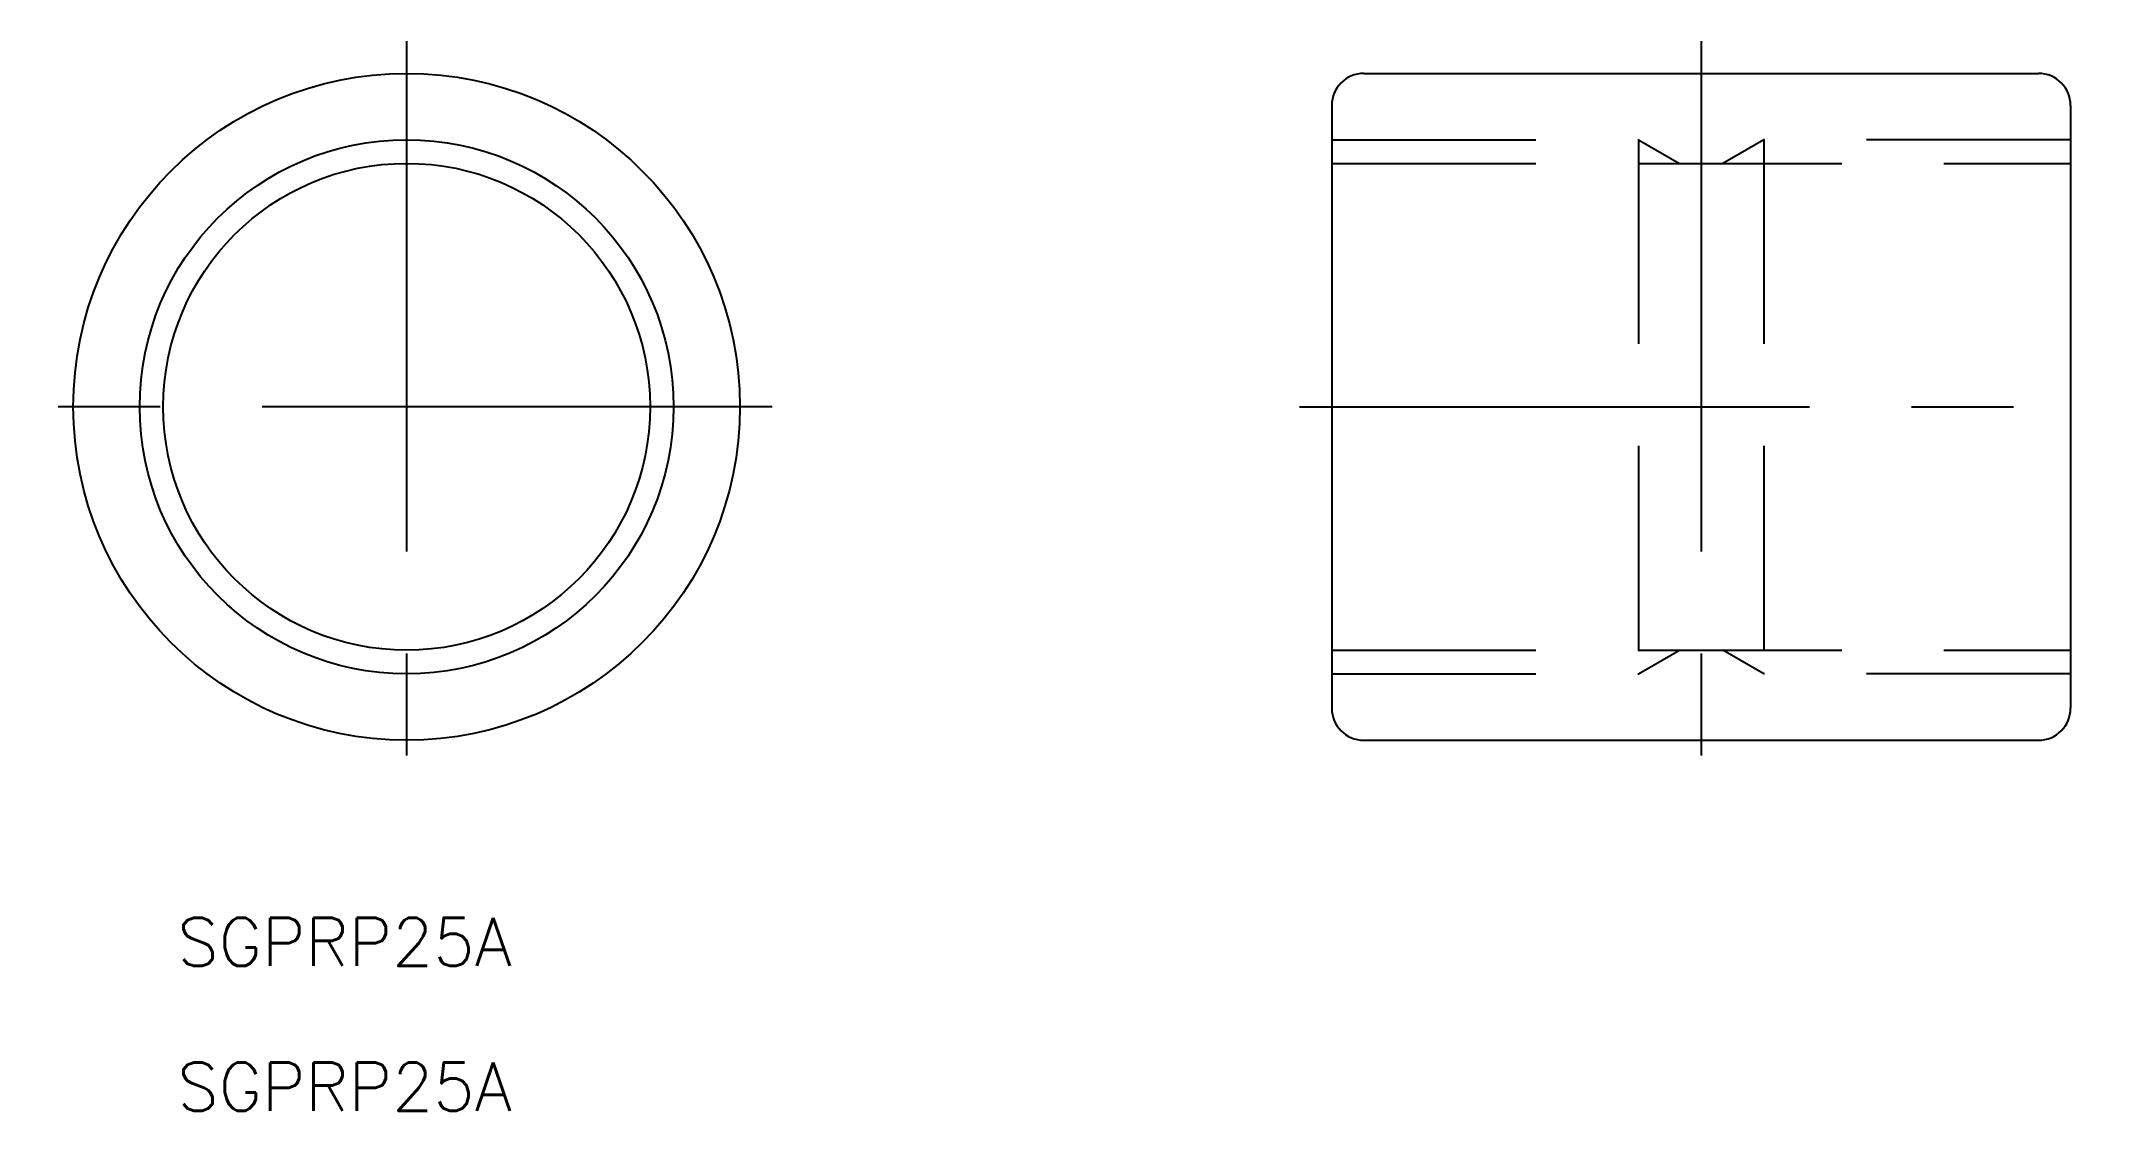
# Model space of a CAD drawing. Extents: x -103 to 25, y -44 to 23.
import ezdxf

# ---------------------------------------------------------------- set-up
doc = ezdxf.new("R2010")
doc.units = 0
doc.linetypes.add('CENTER', pattern=[50.8, 31.75, -6.35, 6.35, -6.35])
doc.linetypes.add('DASHED', pattern=[19.05, 12.7, -6.35])
doc.layers.get('0').update_dxf_attribs({"linetype": 'CONTINUOUS'})
doc.layers.add('CENTER', color=1, linetype='CENTER')
doc.styles.get("Standard").update_dxf_attribs({"font": 'txt.shx', "height": 3, "bigfont": 'bigfont.shx'})

msp = doc.modelspace()

# ---------------------------------------------------------------- linework, layer by layer
at = {"color": 7, "linetype": 'CONTINUOUS'}
for p, q in [((-21, 20.75), (21, 20.75)), ((-23, 18.75), (-23, -18.75)), ((23, 18.75), (23, -18.75)), ((-21, -20.75), (21, -20.75))]:
    msp.add_line(p, q, dxfattribs=at)
at = {"color": 3, "linetype": 'DASHED'}
for p, q in [((-23, 16.62), (-3.9, 16.62)), ((-3.9, 16.62), (-3.9, -16.62)), ((-3.9, 16.62), (-1.34, 15.15)), ((3.9, 16.62), (1.34, 15.15)), ((3.9, 16.62), (3.9, -16.62)), ((23, 16.62), (3.9, 16.62)), ((-23, 15.15), (23, 15.15)), ((-23, -15.15), (23, -15.15)), ((-3.9, -16.62), (-1.34, -15.15)), ((3.9, -16.62), (1.34, -15.15)), ((-23, -16.62), (-3.9, -16.62)), ((23, -16.62), (3.9, -16.62))]:
    msp.add_line(p, q, dxfattribs=at)
at = {"color": 7, "linetype": 'CONTINUOUS'}
for radius in [20.75, 15.15]:
    msp.add_circle((-80.59, 0), radius, dxfattribs=at)
at = {"color": 3, "linetype": 'CONTINUOUS'}
msp.add_circle((-80.59, 0), 16.62, dxfattribs=at)
at = {"color": 7, "linetype": 'CONTINUOUS'}
for centre, start, end in [((-21, 18.75), 90, 180), ((21, 18.75), 0, 90), ((-21, -18.75), 180, 270), ((21, -18.75), 270, 0)]:
    msp.add_arc(centre, 2, start, end, dxfattribs=at)
at = {"layer": 'CENTER', "color": 1, "linetype": 'CENTER'}
for p, q in [((-80.59, 22.75), (-80.59, -22.75)), ((0, 22.75), (0, -22.75)), ((-57.84, 0), (-103.34, 0)), ((-25, 0), (25, 0))]:
    msp.add_line(p, q, dxfattribs=at)

# ---------------------------------------------------------------- texts
at = {"color": 7, "linetype": 'CONTINUOUS'}
for p in [(-94.87, -34.8), (-94.87, -43.81)]:
    msp.add_text('SGPRP25A', height=3, dxfattribs=at).set_placement(p)

doc.saveas('drawing.dxf')
